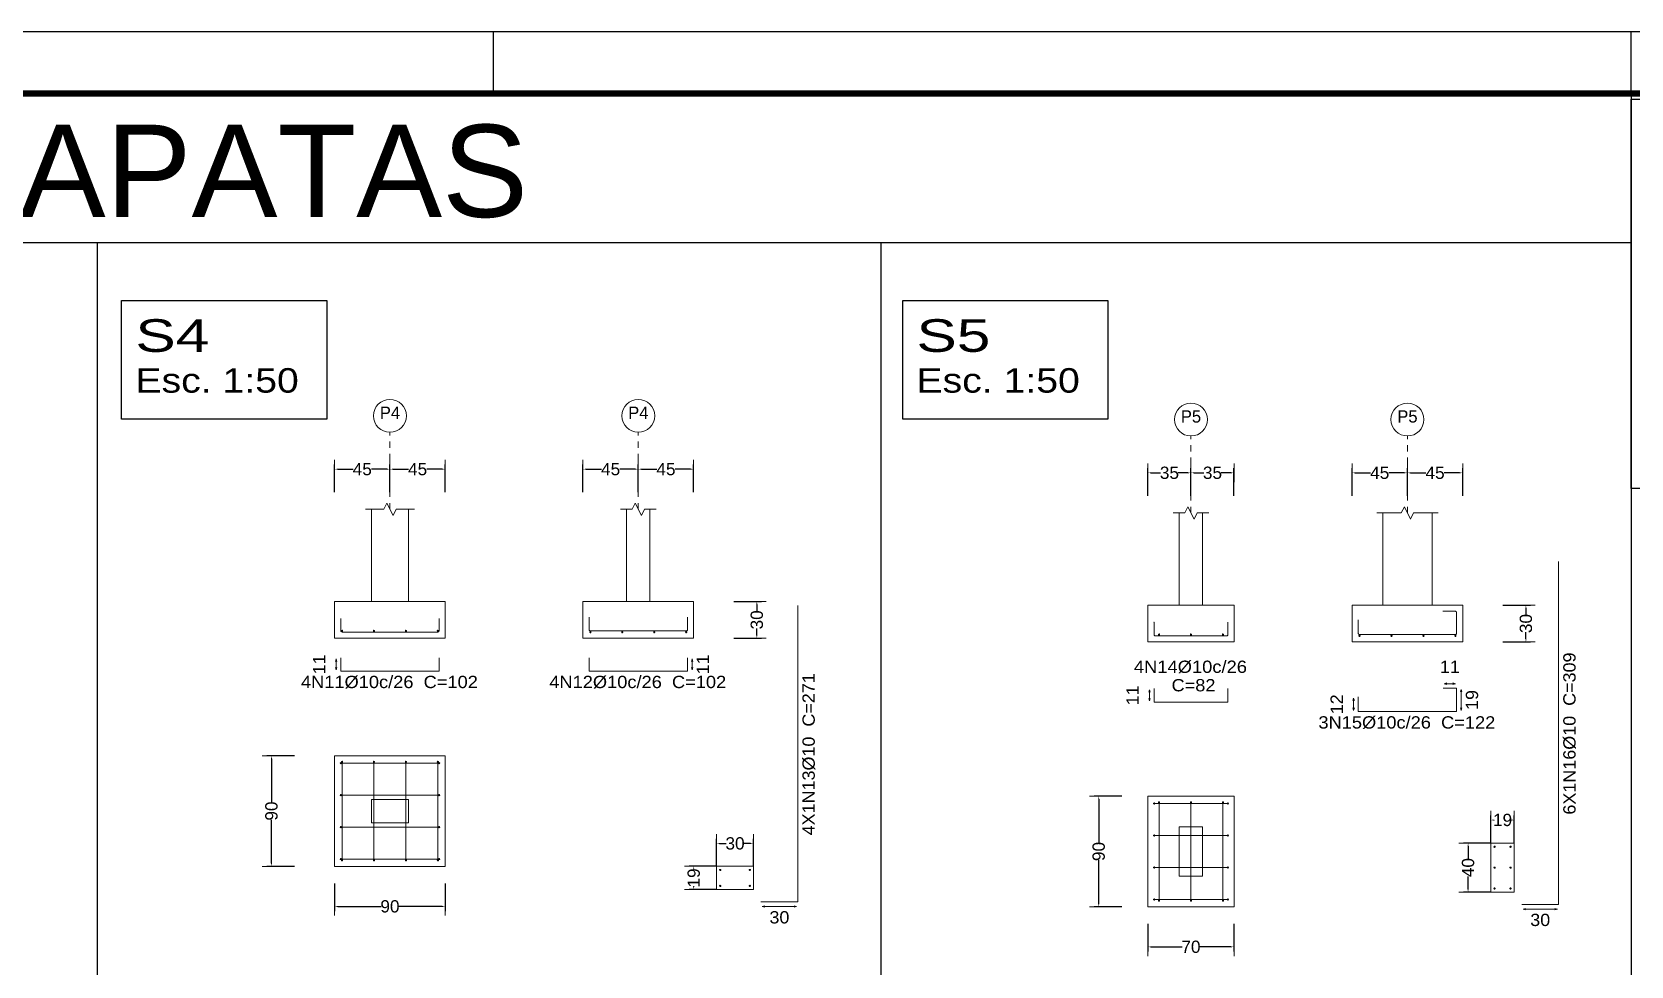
# Model space of a CAD drawing. Header units: centimetres. Extents: x 3279 to 3363.1, y -374.8 to -315.4.
# Drawn here: x 3318.59 to 3344.6, y -330.61 to -315.42 of the extents above; entities that cross this region are included whole.
import ezdxf
from ezdxf.enums import TextEntityAlignment as Align

# ---------------------------------------------------------------- set-up
doc = ezdxf.new("R2010")
doc.units = ezdxf.units.CM
doc.linetypes.add('CYPE_PUNTO', pattern=[0.075, 0, -0.075])
for name, color, linetype, lineweight in [('ARM_LONGITUDINAL_Ø10', 33, 'Continuous', 9), ('ELE_REF_REF_ESCALA', 3, 'Continuous', 9), ('FUN_COTAS', 8, 'Continuous', 0), ('FUN_GEOMETRIA', 7, 'Continuous', 0), ('FUN_TXT_ARMADURAS', 8, 'Continuous', 0)]:
    doc.layers.add(name, color=color, linetype=linetype, lineweight=lineweight)
doc.layers.add('ARQ-FOLHA', color=7, linetype='Continuous')
doc.layers.add('COTA CYPE', color=31, linetype='Continuous')
doc.styles.add('ARIAL', font='arial.ttf')
doc.styles.add('CYPETXT', font='arial.ttf', dxfattribs={"height": 0.2})
doc.styles.add('TQS_ARIAL', font='arial.ttf')
doc.dimstyles.new('cype_arrow', dxfattribs={"dimtxt": 0.2, "dimasz": 0.05, "dimexe": 0.075, "dimexo": 0.075, "dimgap": 0, "dimtad": 0, "dimdec": 4, "dimzin": 0, "dimdsep": 46, "dimtxsty": 'ARIAL', "dimcen": 0.09, "dimadec": 0, "dimazin": 0, "dimtfac": 1, "dimtdec": 4, "dimtofl": 0, "dimtmove": 2, "dimatfit": 3, "dimfxl": 1, "dimtolj": 1, "dimtzin": 0, "dimarcsym": 0})

# ---------------------------------------------------------------- blocks, each defined once
blk = doc.blocks.new('*D502')
at = {"layer": 'Defpoints', "color": 0, "transparency": 16777216}
for p in [(3324.416, -322.53), (3323.516, -322.98), (3324.416, -322.98)]:
    blk.add_point(p, dxfattribs=at)
at = {"layer": 'FUN_COTAS', "color": 0, "lineweight": -2, "transparency": 16777216}
for p, q in [((3323.516, -322.905), (3323.516, -322.455)), ((3324.416, -322.905), (3324.416, -322.455)), ((3323.566, -322.53), (3323.818, -322.53)), ((3324.366, -322.53), (3324.114, -322.53))]:
    blk.add_line(p, q, dxfattribs=at)
at = {"layer": 'FUN_COTAS', "color": 0, "transparency": 16777216}
for points in [[(3323.566, -322.522), (3323.566, -322.539), (3323.516, -322.53)], [(3324.366, -322.522), (3324.366, -322.539), (3324.416, -322.53)]]:
    blk.add_solid(points, dxfattribs=at)
at = {"layer": 'FUN_COTAS', "color": 0, "transparency": 16777216, "insert": (3323.966, -322.53), "char_height": 0.2, "attachment_point": 5, "style": 'ARIAL'}
blk.add_mtext('\\A1;45', dxfattribs=at)
blk = doc.blocks.new('*D503')
at = {"layer": 'Defpoints', "color": 0, "transparency": 16777216}
for p in [(3325.316, -322.53), (3324.416, -322.98), (3325.316, -322.98)]:
    blk.add_point(p, dxfattribs=at)
at = {"layer": 'FUN_COTAS', "color": 0, "lineweight": -2, "transparency": 16777216}
for p, q in [((3324.416, -322.905), (3324.416, -322.455)), ((3325.316, -322.905), (3325.316, -322.455)), ((3324.466, -322.53), (3324.718, -322.53)), ((3325.266, -322.53), (3325.014, -322.53))]:
    blk.add_line(p, q, dxfattribs=at)
at = {"layer": 'FUN_COTAS', "color": 0, "transparency": 16777216}
for points in [[(3324.466, -322.522), (3324.466, -322.539), (3324.416, -322.53)], [(3325.266, -322.522), (3325.266, -322.539), (3325.316, -322.53)]]:
    blk.add_solid(points, dxfattribs=at)
at = {"layer": 'FUN_COTAS', "color": 0, "transparency": 16777216, "insert": (3324.866, -322.53), "char_height": 0.2, "attachment_point": 5, "style": 'ARIAL'}
blk.add_mtext('\\A1;45', dxfattribs=at)
blk = doc.blocks.new('*D504')
at = {"layer": 'Defpoints', "color": 0, "transparency": 16777216}
for p in [(3328.455, -322.53), (3327.555, -322.98), (3328.455, -322.98)]:
    blk.add_point(p, dxfattribs=at)
at = {"layer": 'FUN_COTAS', "color": 0, "lineweight": -2, "transparency": 16777216}
for p, q in [((3327.555, -322.905), (3327.555, -322.455)), ((3328.455, -322.905), (3328.455, -322.455)), ((3327.605, -322.53), (3327.857, -322.53)), ((3328.405, -322.53), (3328.153, -322.53))]:
    blk.add_line(p, q, dxfattribs=at)
at = {"layer": 'FUN_COTAS', "color": 0, "transparency": 16777216}
for points in [[(3327.605, -322.522), (3327.605, -322.539), (3327.555, -322.53)], [(3328.405, -322.522), (3328.405, -322.539), (3328.455, -322.53)]]:
    blk.add_solid(points, dxfattribs=at)
at = {"layer": 'FUN_COTAS', "color": 0, "transparency": 16777216, "insert": (3328.005, -322.53), "char_height": 0.2, "attachment_point": 5, "style": 'ARIAL'}
blk.add_mtext('\\A1;45', dxfattribs=at)
blk = doc.blocks.new('*D505')
at = {"layer": 'Defpoints', "color": 0, "transparency": 16777216}
for p in [(3329.355, -322.53), (3328.455, -322.98), (3329.355, -322.98)]:
    blk.add_point(p, dxfattribs=at)
at = {"layer": 'FUN_COTAS', "color": 0, "lineweight": -2, "transparency": 16777216}
for p, q in [((3328.455, -322.905), (3328.455, -322.455)), ((3329.355, -322.905), (3329.355, -322.455)), ((3328.505, -322.53), (3328.757, -322.53)), ((3329.305, -322.53), (3329.053, -322.53))]:
    blk.add_line(p, q, dxfattribs=at)
at = {"layer": 'FUN_COTAS', "color": 0, "transparency": 16777216}
for points in [[(3328.505, -322.522), (3328.505, -322.539), (3328.455, -322.53)], [(3329.305, -322.522), (3329.305, -322.539), (3329.355, -322.53)]]:
    blk.add_solid(points, dxfattribs=at)
at = {"layer": 'FUN_COTAS', "color": 0, "transparency": 16777216, "insert": (3328.905, -322.53), "char_height": 0.2, "attachment_point": 5, "style": 'ARIAL'}
blk.add_mtext('\\A1;45', dxfattribs=at)
blk = doc.blocks.new('*D506')
at = {"layer": 'Defpoints', "color": 0, "transparency": 16777216}
for p in [(3329.933, -324.681), (3330.383, -324.681), (3329.933, -325.281)]:
    blk.add_point(p, dxfattribs=at)
at = {"layer": 'FUN_COTAS', "color": 0, "lineweight": -2, "transparency": 16777216}
for p, q in [((3330.008, -324.681), (3330.458, -324.681)), ((3330.383, -324.731), (3330.383, -324.838)), ((3330.008, -325.281), (3330.458, -325.281)), ((3330.383, -325.231), (3330.383, -325.124))]:
    blk.add_line(p, q, dxfattribs=at)
at = {"layer": 'FUN_COTAS', "color": 0, "transparency": 16777216}
for points in [[(3330.374, -324.731), (3330.391, -324.731), (3330.383, -324.681)], [(3330.374, -325.231), (3330.391, -325.231), (3330.383, -325.281)]]:
    blk.add_solid(points, dxfattribs=at)
at = {"layer": 'FUN_COTAS', "color": 0, "transparency": 16777216, "insert": (3330.383, -324.981), "char_height": 0.2, "attachment_point": 5, "rotation": 90, "style": 'ARIAL'}
blk.add_mtext('\\A1;30', dxfattribs=at)
blk = doc.blocks.new('*D507')
at = {"layer": 'Defpoints', "color": 0, "transparency": 16777216}
for p in [(3323.516, -329.192), (3325.316, -329.192), (3325.316, -329.642)]:
    blk.add_point(p, dxfattribs=at)
at = {"layer": 'FUN_COTAS', "color": 0, "lineweight": -2, "transparency": 16777216}
for p, q in [((3323.516, -329.267), (3323.516, -329.717)), ((3325.316, -329.267), (3325.316, -329.717)), ((3323.566, -329.642), (3324.273, -329.642)), ((3325.266, -329.642), (3324.559, -329.642))]:
    blk.add_line(p, q, dxfattribs=at)
at = {"layer": 'FUN_COTAS', "color": 0, "transparency": 16777216}
for points in [[(3323.566, -329.634), (3323.566, -329.651), (3323.516, -329.642)], [(3325.266, -329.634), (3325.266, -329.651), (3325.316, -329.642)]]:
    blk.add_solid(points, dxfattribs=at)
at = {"layer": 'FUN_COTAS', "color": 0, "transparency": 16777216, "insert": (3324.416, -329.642), "char_height": 0.2, "attachment_point": 5, "style": 'ARIAL'}
blk.add_mtext('\\A1;90', dxfattribs=at)
blk = doc.blocks.new('*D508')
at = {"layer": 'Defpoints', "color": 0, "transparency": 16777216}
for p in [(3322.489, -327.191), (3322.939, -327.191), (3322.939, -328.991)]:
    blk.add_point(p, dxfattribs=at)
at = {"layer": 'FUN_COTAS', "color": 0, "lineweight": -2, "transparency": 16777216}
for p, q in [((3322.864, -327.191), (3322.414, -327.191)), ((3322.489, -327.241), (3322.489, -327.948)), ((3322.489, -328.941), (3322.489, -328.234)), ((3322.864, -328.991), (3322.414, -328.991))]:
    blk.add_line(p, q, dxfattribs=at)
at = {"layer": 'FUN_COTAS', "color": 0, "transparency": 16777216}
for points in [[(3322.48, -327.241), (3322.497, -327.241), (3322.489, -327.191)], [(3322.48, -328.941), (3322.497, -328.941), (3322.489, -328.991)]]:
    blk.add_solid(points, dxfattribs=at)
at = {"layer": 'FUN_COTAS', "color": 0, "transparency": 16777216, "insert": (3322.489, -328.091), "char_height": 0.2, "attachment_point": 5, "rotation": 90, "style": 'ARIAL'}
blk.add_mtext('\\A1;90', dxfattribs=at)
blk = doc.blocks.new('*D536')
at = {"layer": 'Defpoints', "color": 0, "transparency": 16777216}
for p in [(3330.328, -328.618), (3329.728, -329.068), (3330.328, -329.068)]:
    blk.add_point(p, dxfattribs=at)
at = {"layer": 'FUN_COTAS', "color": 0, "lineweight": -2, "transparency": 16777216}
for p, q in [((3329.728, -328.993), (3329.728, -328.543)), ((3329.778, -328.618), (3329.885, -328.618)), ((3330.278, -328.618), (3330.171, -328.618)), ((3330.328, -328.993), (3330.328, -328.543))]:
    blk.add_line(p, q, dxfattribs=at)
at = {"layer": 'FUN_COTAS', "color": 0, "transparency": 16777216}
for points in [[(3329.778, -328.61), (3329.778, -328.626), (3329.728, -328.618)], [(3330.278, -328.61), (3330.278, -328.626), (3330.328, -328.618)]]:
    blk.add_solid(points, dxfattribs=at)
at = {"layer": 'FUN_COTAS', "color": 0, "transparency": 16777216, "insert": (3330.028, -328.618), "char_height": 0.2, "attachment_point": 5, "style": 'ARIAL'}
blk.add_mtext('\\A1;30', dxfattribs=at)
blk = doc.blocks.new('*D537')
at = {"layer": 'Defpoints', "color": 0, "transparency": 16777216}
for p in [(3329.357, -328.989), (3329.807, -328.989), (3329.807, -329.369)]:
    blk.add_point(p, dxfattribs=at)
at = {"layer": 'FUN_COTAS', "color": 0, "lineweight": -2, "transparency": 16777216}
for p, q in [((3329.732, -328.989), (3329.282, -328.989)), ((3329.357, -329.039), (3329.357, -329.045)), ((3329.732, -329.369), (3329.282, -329.369)), ((3329.357, -329.319), (3329.357, -329.313))]:
    blk.add_line(p, q, dxfattribs=at)
at = {"layer": 'FUN_COTAS', "color": 0, "transparency": 16777216}
for points in [[(3329.348, -329.039), (3329.365, -329.039), (3329.357, -328.989)], [(3329.348, -329.319), (3329.365, -329.319), (3329.357, -329.369)]]:
    blk.add_solid(points, dxfattribs=at)
at = {"layer": 'FUN_COTAS', "color": 0, "transparency": 16777216, "insert": (3329.357, -329.179), "char_height": 0.2, "attachment_point": 5, "rotation": 90, "style": 'ARIAL'}
blk.add_mtext('\\A1;19', dxfattribs=at)
blk = doc.blocks.new('*D538')
at = {"layer": 'Defpoints', "color": 0, "transparency": 16777216}
for p in [(3337.443, -322.59), (3336.743, -323.04), (3337.443, -323.04)]:
    blk.add_point(p, dxfattribs=at)
at = {"layer": 'FUN_COTAS', "color": 0, "lineweight": -2, "transparency": 16777216}
for p, q in [((3336.743, -322.965), (3336.743, -322.515)), ((3336.793, -322.59), (3336.95, -322.59)), ((3337.393, -322.59), (3337.237, -322.59)), ((3337.443, -322.965), (3337.443, -322.515))]:
    blk.add_line(p, q, dxfattribs=at)
at = {"layer": 'FUN_COTAS', "color": 0, "transparency": 16777216}
for points in [[(3336.793, -322.582), (3336.793, -322.598), (3336.743, -322.59)], [(3337.393, -322.582), (3337.393, -322.598), (3337.443, -322.59)]]:
    blk.add_solid(points, dxfattribs=at)
at = {"layer": 'FUN_COTAS', "color": 0, "transparency": 16777216, "insert": (3337.093, -322.59), "char_height": 0.2, "attachment_point": 5, "style": 'ARIAL'}
blk.add_mtext('\\A1;35', dxfattribs=at)
blk = doc.blocks.new('*D539')
at = {"layer": 'Defpoints', "color": 0, "transparency": 16777216}
for p in [(3338.143, -322.59), (3337.443, -323.04), (3338.143, -323.04)]:
    blk.add_point(p, dxfattribs=at)
at = {"layer": 'FUN_COTAS', "color": 0, "lineweight": -2, "transparency": 16777216}
for p, q in [((3337.443, -322.965), (3337.443, -322.515)), ((3337.493, -322.59), (3337.65, -322.59)), ((3338.093, -322.59), (3337.937, -322.59)), ((3338.143, -322.965), (3338.143, -322.515))]:
    blk.add_line(p, q, dxfattribs=at)
at = {"layer": 'FUN_COTAS', "color": 0, "transparency": 16777216}
for points in [[(3337.493, -322.582), (3337.493, -322.598), (3337.443, -322.59)], [(3338.093, -322.582), (3338.093, -322.598), (3338.143, -322.59)]]:
    blk.add_solid(points, dxfattribs=at)
at = {"layer": 'FUN_COTAS', "color": 0, "transparency": 16777216, "insert": (3337.793, -322.59), "char_height": 0.2, "attachment_point": 5, "style": 'ARIAL'}
blk.add_mtext('\\A1;35', dxfattribs=at)
blk = doc.blocks.new('*D540')
at = {"layer": 'Defpoints', "color": 0, "transparency": 16777216}
for p in [(3340.963, -322.59), (3340.063, -323.04), (3340.963, -323.04)]:
    blk.add_point(p, dxfattribs=at)
at = {"layer": 'FUN_COTAS', "color": 0, "lineweight": -2, "transparency": 16777216}
for p, q in [((3340.063, -322.965), (3340.063, -322.515)), ((3340.113, -322.59), (3340.365, -322.59)), ((3340.913, -322.59), (3340.662, -322.59)), ((3340.963, -322.965), (3340.963, -322.515))]:
    blk.add_line(p, q, dxfattribs=at)
at = {"layer": 'FUN_COTAS', "color": 0, "transparency": 16777216}
for points in [[(3340.113, -322.582), (3340.113, -322.598), (3340.063, -322.59)], [(3340.913, -322.582), (3340.913, -322.598), (3340.963, -322.59)]]:
    blk.add_solid(points, dxfattribs=at)
at = {"layer": 'FUN_COTAS', "color": 0, "transparency": 16777216, "insert": (3340.513, -322.59), "char_height": 0.2, "attachment_point": 5, "style": 'ARIAL'}
blk.add_mtext('\\A1;45', dxfattribs=at)
blk = doc.blocks.new('*D541')
at = {"layer": 'Defpoints', "color": 0, "transparency": 16777216}
for p in [(3341.863, -322.59), (3340.963, -323.04), (3341.863, -323.04)]:
    blk.add_point(p, dxfattribs=at)
at = {"layer": 'FUN_COTAS', "color": 0, "lineweight": -2, "transparency": 16777216}
for p, q in [((3340.963, -322.965), (3340.963, -322.515)), ((3341.013, -322.59), (3341.265, -322.59)), ((3341.813, -322.59), (3341.562, -322.59)), ((3341.863, -322.965), (3341.863, -322.515))]:
    blk.add_line(p, q, dxfattribs=at)
at = {"layer": 'FUN_COTAS', "color": 0, "transparency": 16777216}
for points in [[(3341.013, -322.582), (3341.013, -322.598), (3340.963, -322.59)], [(3341.813, -322.582), (3341.813, -322.598), (3341.863, -322.59)]]:
    blk.add_solid(points, dxfattribs=at)
at = {"layer": 'FUN_COTAS', "color": 0, "transparency": 16777216, "insert": (3341.413, -322.59), "char_height": 0.2, "attachment_point": 5, "style": 'ARIAL'}
blk.add_mtext('\\A1;45', dxfattribs=at)
blk = doc.blocks.new('*D542')
at = {"layer": 'Defpoints', "color": 0, "transparency": 16777216}
for p in [(3342.441, -324.741), (3342.891, -324.741), (3342.441, -325.341)]:
    blk.add_point(p, dxfattribs=at)
at = {"layer": 'FUN_COTAS', "color": 0, "lineweight": -2, "transparency": 16777216}
for p, q in [((3342.516, -324.741), (3342.966, -324.741)), ((3342.891, -324.791), (3342.891, -324.898)), ((3342.891, -325.291), (3342.891, -325.184)), ((3342.516, -325.341), (3342.966, -325.341))]:
    blk.add_line(p, q, dxfattribs=at)
at = {"layer": 'FUN_COTAS', "color": 0, "transparency": 16777216}
for points in [[(3342.883, -324.791), (3342.899, -324.791), (3342.891, -324.741)], [(3342.883, -325.291), (3342.899, -325.291), (3342.891, -325.341)]]:
    blk.add_solid(points, dxfattribs=at)
at = {"layer": 'FUN_COTAS', "color": 0, "transparency": 16777216, "insert": (3342.891, -325.041), "char_height": 0.2, "attachment_point": 5, "rotation": 90, "style": 'ARIAL'}
blk.add_mtext('\\A1;30', dxfattribs=at)
blk = doc.blocks.new('*D399')
at = {"layer": 'Defpoints', "color": 0, "transparency": 16777216}
for p in [(3336.743, -329.85), (3338.143, -329.85), (3338.143, -330.3)]:
    blk.add_point(p, dxfattribs=at)
at = {"layer": 'FUN_COTAS', "color": 0, "lineweight": -2, "transparency": 16777216}
for p, q in [((3336.743, -329.925), (3336.743, -330.375)), ((3338.143, -329.925), (3338.143, -330.375)), ((3336.793, -330.3), (3337.301, -330.3)), ((3338.093, -330.3), (3337.586, -330.3))]:
    blk.add_line(p, q, dxfattribs=at)
at = {"layer": 'FUN_COTAS', "color": 0, "transparency": 16777216}
for points in [[(3336.793, -330.292), (3336.793, -330.308), (3336.743, -330.3)], [(3338.093, -330.292), (3338.093, -330.308), (3338.143, -330.3)]]:
    blk.add_solid(points, dxfattribs=at)
at = {"layer": 'FUN_COTAS', "color": 0, "transparency": 16777216, "insert": (3337.443, -330.3), "char_height": 0.2, "attachment_point": 5, "style": 'ARIAL'}
blk.add_mtext('\\A1;70', dxfattribs=at)
blk = doc.blocks.new('*D400')
at = {"layer": 'Defpoints', "color": 0, "transparency": 16777216}
for p in [(3335.943, -327.849), (3336.393, -327.849), (3336.393, -329.649)]:
    blk.add_point(p, dxfattribs=at)
at = {"layer": 'FUN_COTAS', "color": 0, "lineweight": -2, "transparency": 16777216}
for p, q in [((3336.318, -327.849), (3335.868, -327.849)), ((3335.943, -327.899), (3335.943, -328.606)), ((3335.943, -329.599), (3335.943, -328.892)), ((3336.318, -329.649), (3335.868, -329.649))]:
    blk.add_line(p, q, dxfattribs=at)
at = {"layer": 'FUN_COTAS', "color": 0, "transparency": 16777216}
for points in [[(3335.935, -327.899), (3335.952, -327.899), (3335.943, -327.849)], [(3335.935, -329.599), (3335.952, -329.599), (3335.943, -329.649)]]:
    blk.add_solid(points, dxfattribs=at)
at = {"layer": 'FUN_COTAS', "color": 0, "transparency": 16777216, "insert": (3335.943, -328.749), "char_height": 0.2, "attachment_point": 5, "rotation": 90, "style": 'ARIAL'}
blk.add_mtext('\\A1;90', dxfattribs=at)
blk = doc.blocks.new('*D401')
at = {"layer": 'Defpoints', "color": 0, "transparency": 16777216}
for p in [(3342.701, -328.237), (3342.321, -328.687), (3342.701, -328.687)]:
    blk.add_point(p, dxfattribs=at)
at = {"layer": 'FUN_COTAS', "color": 0, "lineweight": -2, "transparency": 16777216}
for p, q in [((3342.321, -328.612), (3342.321, -328.162)), ((3342.701, -328.612), (3342.701, -328.162)), ((3342.371, -328.237), (3342.377, -328.237)), ((3342.651, -328.237), (3342.645, -328.237))]:
    blk.add_line(p, q, dxfattribs=at)
at = {"layer": 'FUN_COTAS', "color": 0, "transparency": 16777216}
for points in [[(3342.371, -328.229), (3342.371, -328.246), (3342.321, -328.237)], [(3342.651, -328.229), (3342.651, -328.246), (3342.701, -328.237)]]:
    blk.add_solid(points, dxfattribs=at)
at = {"layer": 'FUN_COTAS', "color": 0, "transparency": 16777216, "insert": (3342.511, -328.237), "char_height": 0.2, "attachment_point": 5, "style": 'ARIAL'}
blk.add_mtext('\\A1;19', dxfattribs=at)
blk = doc.blocks.new('*D402')
at = {"layer": 'Defpoints', "color": 0, "transparency": 16777216}
for p in [(3341.95, -328.611), (3342.4, -328.611), (3342.4, -329.411)]:
    blk.add_point(p, dxfattribs=at)
at = {"layer": 'FUN_COTAS', "color": 0, "lineweight": -2, "transparency": 16777216}
for p, q in [((3342.325, -328.611), (3341.875, -328.611)), ((3341.95, -328.661), (3341.95, -328.864)), ((3341.95, -329.361), (3341.95, -329.158)), ((3342.325, -329.411), (3341.875, -329.411))]:
    blk.add_line(p, q, dxfattribs=at)
at = {"layer": 'FUN_COTAS', "color": 0, "transparency": 16777216}
for points in [[(3341.942, -328.661), (3341.958, -328.661), (3341.95, -328.611)], [(3341.942, -329.361), (3341.958, -329.361), (3341.95, -329.411)]]:
    blk.add_solid(points, dxfattribs=at)
at = {"layer": 'FUN_COTAS', "color": 0, "transparency": 16777216, "insert": (3341.95, -329.011), "char_height": 0.2, "attachment_point": 5, "rotation": 90, "style": 'ARIAL'}
blk.add_mtext('\\A1;40', dxfattribs=at)
blk = doc.blocks.new('FOLHA A1')
at = {"layer": 'ARQ-FOLHA'}
for p, q in [((841, 0), (0, 0)), ((471, -10), (471, 0)), ((656, -10), (656, 0))]:
    blk.add_line(p, q, dxfattribs=at)
at = {"layer": 'ARQ-FOLHA', "const_width": 1}
blk.add_lwpolyline([(25, -10), (25, -584), (831, -584), (831, -10), (25, -10)], dxfattribs=at)

msp = doc.modelspace()

# ---------------------------------------------------------------- hatches: boundary and pattern name
at = {"layer": 'ARM_LONGITUDINAL_Ø10'}
h = msp.add_hatch(color=256, dxfattribs=at)
edge = h.paths.add_edge_path()
edge.add_arc((3323.61607, -324.96132), 0.0016, 0, 360)
h = msp.add_hatch(color=256, dxfattribs=at)
edge = h.paths.add_edge_path()
edge.add_arc((3325.21607, -324.96132), 0.0016, 0, 360)
h = msp.add_hatch(color=256, dxfattribs=at)
edge = h.paths.add_edge_path()
edge.add_arc((3327.65507, -324.94132), 0.0016, 0, 360)
h = msp.add_hatch(color=256, dxfattribs=at)
edge = h.paths.add_edge_path()
edge.add_arc((3329.25507, -324.94132), 0.0016, 0, 360)
h = msp.add_hatch(color=256, dxfattribs=at)
edge = h.paths.add_edge_path()
edge.add_arc((3336.8435, -325.02115), 0.0016, 0, 360)
h = msp.add_hatch(color=256, dxfattribs=at)
edge = h.paths.add_edge_path()
edge.add_arc((3338.0435, -325.02115), 0.0016, 0, 360)
h = msp.add_hatch(color=256, dxfattribs=at)
edge = h.paths.add_edge_path()
edge.add_arc((3340.1635, -324.98167), 0.0016, 0, 360)
h = msp.add_hatch(color=256, dxfattribs=at)
edge = h.paths.add_edge_path()
edge.add_arc((3341.5435, -324.84115), 0.0016, 0, 360)
h = msp.add_hatch(color=256, dxfattribs=at)
edge = h.paths.add_edge_path()
edge.add_arc((3323.61607, -327.31132), 0.0016, 0, 360)
h = msp.add_hatch(color=256, dxfattribs=at)
edge = h.paths.add_edge_path()
edge.add_arc((3323.63607, -327.29132), 0.0016, 0, 360)
h = msp.add_hatch(color=256, dxfattribs=at)
edge = h.paths.add_edge_path()
edge.add_arc((3324.15607, -327.29132), 0.0016, 0, 360)
h = msp.add_hatch(color=256, dxfattribs=at)
edge = h.paths.add_edge_path()
edge.add_arc((3324.67607, -327.29132), 0.0016, 0, 360)
h = msp.add_hatch(color=256, dxfattribs=at)
edge = h.paths.add_edge_path()
edge.add_arc((3325.19607, -327.29132), 0.0016, 0, 360)
h = msp.add_hatch(color=256, dxfattribs=at)
edge = h.paths.add_edge_path()
edge.add_arc((3325.21607, -327.31132), 0.0016, 0, 360)
h = msp.add_hatch(color=256, dxfattribs=at)
edge = h.paths.add_edge_path()
edge.add_arc((3323.61607, -327.83132), 0.0016, 0, 360)
h = msp.add_hatch(color=256, dxfattribs=at)
edge = h.paths.add_edge_path()
edge.add_arc((3325.21607, -327.83132), 0.0016, 0, 360)
h = msp.add_hatch(color=256, dxfattribs=at)
edge = h.paths.add_edge_path()
edge.add_arc((3336.8435, -327.96915), 0.0016, 0, 360)
h = msp.add_hatch(color=256, dxfattribs=at)
edge = h.paths.add_edge_path()
edge.add_arc((3336.9235, -327.94915), 0.0016, 0, 360)
h = msp.add_hatch(color=256, dxfattribs=at)
edge = h.paths.add_edge_path()
edge.add_arc((3337.4435, -327.94915), 0.0016, 0, 360)
h = msp.add_hatch(color=256, dxfattribs=at)
edge = h.paths.add_edge_path()
edge.add_arc((3337.9635, -327.94915), 0.0016, 0, 360)
h = msp.add_hatch(color=256, dxfattribs=at)
edge = h.paths.add_edge_path()
edge.add_arc((3338.0435, -327.96915), 0.0016, 0, 360)
h = msp.add_hatch(color=256, dxfattribs=at)
edge = h.paths.add_edge_path()
edge.add_arc((3323.61607, -328.35132), 0.0016, 0, 360)
h = msp.add_hatch(color=256, dxfattribs=at)
edge = h.paths.add_edge_path()
edge.add_arc((3325.21607, -328.35132), 0.0016, 0, 360)
h = msp.add_hatch(color=256, dxfattribs=at)
edge = h.paths.add_edge_path()
edge.add_arc((3336.8435, -328.48915), 0.0016, 0, 360)
h = msp.add_hatch(color=256, dxfattribs=at)
edge = h.paths.add_edge_path()
edge.add_arc((3338.0435, -328.48915), 0.0016, 0, 360)
h = msp.add_hatch(color=256, dxfattribs=at)
edge = h.paths.add_edge_path()
edge.add_arc((3323.61607, -328.87132), 0.0016, 0, 360)
h = msp.add_hatch(color=256, dxfattribs=at)
edge = h.paths.add_edge_path()
edge.add_arc((3323.63607, -328.89132), 0.0016, 0, 360)
h = msp.add_hatch(color=256, dxfattribs=at)
edge = h.paths.add_edge_path()
edge.add_arc((3324.15607, -328.89132), 0.0016, 0, 360)
h = msp.add_hatch(color=256, dxfattribs=at)
edge = h.paths.add_edge_path()
edge.add_arc((3324.67607, -328.89132), 0.0016, 0, 360)
h = msp.add_hatch(color=256, dxfattribs=at)
edge = h.paths.add_edge_path()
edge.add_arc((3325.19607, -328.89132), 0.0016, 0, 360)
h = msp.add_hatch(color=256, dxfattribs=at)
edge = h.paths.add_edge_path()
edge.add_arc((3325.21607, -328.87132), 0.0016, 0, 360)
h = msp.add_hatch(color=256, dxfattribs=at)
edge = h.paths.add_edge_path()
edge.add_arc((3336.8435, -329.00915), 0.0016, 0, 360)
h = msp.add_hatch(color=256, dxfattribs=at)
edge = h.paths.add_edge_path()
edge.add_arc((3338.0435, -329.00915), 0.0016, 0, 360)
h = msp.add_hatch(color=256, dxfattribs=at)
edge = h.paths.add_edge_path()
edge.add_arc((3336.9235, -329.32915), 0.0016, 0, 360)
h = msp.add_hatch(color=256, dxfattribs=at)
edge = h.paths.add_edge_path()
edge.add_arc((3337.4435, -329.32915), 0.0016, 0, 360)
h = msp.add_hatch(color=256, dxfattribs=at)
edge = h.paths.add_edge_path()
edge.add_arc((3337.9635, -329.32915), 0.0016, 0, 360)
h = msp.add_hatch(color=256, dxfattribs=at)
edge = h.paths.add_edge_path()
edge.add_arc((3336.8435, -329.52915), 0.0016, 0, 360)
h = msp.add_hatch(color=256, dxfattribs=at)
edge = h.paths.add_edge_path()
edge.add_arc((3338.0435, -329.52915), 0.0016, 0, 360)

# ---------------------------------------------------------------- linework, layer by layer
for p, q in [((3344.60009, -316.41919), (3344.60009, -373.81919)), ((3281.50009, -318.84313), (3344.60009, -318.84313)), ((3319.65569, -318.84313), (3319.65569, -345.11919)), ((3332.39937, -318.84313), (3332.39937, -345.11919))]:
    msp.add_line(p, q)
msp.add_lwpolyline([(3344.60009, -316.51408), (3349.1084, -316.51408), (3349.1084, -322.8439), (3344.60009, -322.8439)], close=True)
for p, q in [((3323.62107, -325.16132), (3323.65107, -325.16132)), ((3323.63607, -325.17632), (3323.63607, -325.14632)), ((3324.14107, -325.16132), (3324.17107, -325.16132)), ((3324.15607, -325.17632), (3324.15607, -325.14632)), ((3324.66107, -325.16132), (3324.69107, -325.16132)), ((3324.67607, -325.17632), (3324.67607, -325.14632)), ((3325.18107, -325.16132), (3325.21107, -325.16132)), ((3325.19607, -325.17632), (3325.19607, -325.14632)), ((3327.66007, -325.18132), (3327.69007, -325.18132)), ((3327.67507, -325.19632), (3327.67507, -325.16632)), ((3328.18007, -325.18132), (3328.21007, -325.18132)), ((3328.19507, -325.19632), (3328.19507, -325.16632)), ((3328.70007, -325.18132), (3328.73007, -325.18132)), ((3328.71507, -325.19632), (3328.71507, -325.16632)), ((3329.22007, -325.18132), (3329.25007, -325.18132)), ((3329.23507, -325.19632), (3329.23507, -325.16632)), ((3336.9085, -325.22115), (3336.9385, -325.22115)), ((3336.9235, -325.23615), (3336.9235, -325.20615)), ((3337.4285, -325.22115), (3337.4585, -325.22115)), ((3337.4435, -325.23615), (3337.4435, -325.20615)), ((3337.9485, -325.22115), (3337.9785, -325.22115)), ((3337.9635, -325.23615), (3337.9635, -325.20615)), ((3340.1685, -325.24115), (3340.1985, -325.24115)), ((3340.1835, -325.25615), (3340.1835, -325.22615)), ((3340.6885, -325.24115), (3340.7185, -325.24115)), ((3340.7035, -325.25615), (3340.7035, -325.22615)), ((3341.2085, -325.24115), (3341.2385, -325.24115)), ((3341.2235, -325.25615), (3341.2235, -325.22615)), ((3341.7285, -325.24115), (3341.7585, -325.24115)), ((3341.7435, -325.25615), (3341.7435, -325.22615)), ((3342.36633, -328.67122), (3342.39633, -328.67122)), ((3342.36633, -328.67122), (3342.39633, -328.67122)), ((3342.38133, -328.68622), (3342.38133, -328.65622)), ((3342.38133, -328.68622), (3342.38133, -328.65622)), ((3342.62633, -328.67122), (3342.65633, -328.67122)), ((3342.62633, -328.67122), (3342.65633, -328.67122)), ((3342.64133, -328.68622), (3342.64133, -328.65622)), ((3342.64133, -328.68622), (3342.64133, -328.65622)), ((3329.77291, -329.04912), (3329.80291, -329.04912)), ((3329.77291, -329.04912), (3329.80291, -329.04912)), ((3329.78791, -329.06412), (3329.78791, -329.03412)), ((3329.78791, -329.06412), (3329.78791, -329.03412)), ((3330.25291, -329.04912), (3330.28291, -329.04912)), ((3330.25291, -329.04912), (3330.28291, -329.04912)), ((3330.26791, -329.06412), (3330.26791, -329.03412)), ((3330.26791, -329.06412), (3330.26791, -329.03412)), ((3342.36633, -329.01122), (3342.39633, -329.01122)), ((3342.36633, -329.01122), (3342.39633, -329.01122)), ((3342.38133, -329.02622), (3342.38133, -328.99622)), ((3342.38133, -329.02622), (3342.38133, -328.99622)), ((3342.62633, -329.01122), (3342.65633, -329.01122)), ((3342.62633, -329.01122), (3342.65633, -329.01122)), ((3342.64133, -329.02622), (3342.64133, -328.99622)), ((3342.64133, -329.02622), (3342.64133, -328.99622)), ((3329.77291, -329.30912), (3329.80291, -329.30912)), ((3329.77291, -329.30912), (3329.80291, -329.30912)), ((3329.78791, -329.32412), (3329.78791, -329.29412)), ((3329.78791, -329.32412), (3329.78791, -329.29412)), ((3330.25291, -329.30912), (3330.28291, -329.30912)), ((3330.25291, -329.30912), (3330.28291, -329.30912)), ((3330.26791, -329.32412), (3330.26791, -329.29412)), ((3330.26791, -329.32412), (3330.26791, -329.29412)), ((3342.36633, -329.35122), (3342.39633, -329.35122)), ((3342.36633, -329.35122), (3342.39633, -329.35122)), ((3342.38133, -329.36622), (3342.38133, -329.33622)), ((3342.38133, -329.36622), (3342.38133, -329.33622)), ((3342.62633, -329.35122), (3342.65633, -329.35122)), ((3342.62633, -329.35122), (3342.65633, -329.35122)), ((3342.64133, -329.36622), (3342.64133, -329.33622)), ((3342.64133, -329.36622), (3342.64133, -329.33622))]:
    msp.add_line(p, q, dxfattribs=at)
for points in [[(3342.82333, -329.61122), (3343.42333, -329.61122), (3343.42333, -324.03122)], [(3330.44991, -329.56912), (3331.04991, -329.56912), (3331.04991, -324.74912)], [(3323.61607, -324.96132), (3323.61607, -325.16132), (3323.61875, -325.17132), (3323.62607, -325.17864), (3323.63607, -325.18132), (3325.19607, -325.18132), (3325.20607, -325.17864), (3325.21339, -325.17132), (3325.21607, -325.16132), (3325.21607, -324.96132)], [(3329.25507, -324.94132), (3329.25507, -325.14132), (3329.25239, -325.15132), (3329.24507, -325.15864), (3329.23507, -325.16132), (3327.67507, -325.16132), (3327.66507, -325.15864), (3327.65775, -325.15132), (3327.65507, -325.14132), (3327.65507, -324.94132)], [(3336.8435, -325.02115), (3336.8435, -325.22115), (3336.84618, -325.23115), (3336.8535, -325.23847), (3336.8635, -325.24115), (3338.0235, -325.24115), (3338.0335, -325.23847), (3338.04082, -325.23115), (3338.0435, -325.22115), (3338.0435, -325.02115)], [(3341.5435, -324.84115), (3341.7435, -324.84115), (3341.7535, -324.84382), (3341.76082, -324.85115), (3341.7635, -324.86115), (3341.7635, -325.20115), (3341.76082, -325.21115), (3341.7535, -325.21847), (3341.7435, -325.22115), (3340.1835, -325.22115), (3340.1735, -325.21847), (3340.16618, -325.21115), (3340.1635, -325.20115), (3340.1635, -324.98167)], [(3323.61607, -325.59632), (3323.61607, -325.81632), (3325.21607, -325.81632), (3325.21607, -325.59632)], [(3329.25507, -325.59632), (3329.25507, -325.81632), (3327.65507, -325.81632), (3327.65507, -325.59632)], [(3336.8435, -326.09915), (3336.8435, -326.31915), (3338.0435, -326.31915), (3338.0435, -326.09915)], [(3341.5435, -326.09415), (3341.7635, -326.09415), (3341.7635, -326.47415), (3340.1635, -326.47415), (3340.1635, -326.23467)], [(3323.61607, -327.31132), (3323.61875, -327.31132), (3323.62607, -327.31132), (3323.63607, -327.31132), (3325.19607, -327.31132), (3325.20607, -327.31132), (3325.21339, -327.31132), (3325.21607, -327.31132)], [(3323.63607, -328.89132), (3323.63607, -328.88864), (3323.63607, -328.88132), (3323.63607, -328.87132), (3323.63607, -327.31132), (3323.63607, -327.30132), (3323.63607, -327.294), (3323.63607, -327.29132)], [(3324.15607, -328.89132), (3324.15607, -328.88864), (3324.15607, -328.88132), (3324.15607, -328.87132), (3324.15607, -327.31132), (3324.15607, -327.30132), (3324.15607, -327.294), (3324.15607, -327.29132)], [(3324.67607, -328.89132), (3324.67607, -328.88864), (3324.67607, -328.88132), (3324.67607, -328.87132), (3324.67607, -327.31132), (3324.67607, -327.30132), (3324.67607, -327.294), (3324.67607, -327.29132)], [(3325.19607, -328.89132), (3325.19607, -328.88864), (3325.19607, -328.88132), (3325.19607, -328.87132), (3325.19607, -327.31132), (3325.19607, -327.30132), (3325.19607, -327.294), (3325.19607, -327.29132)], [(3323.61607, -327.83132), (3323.61875, -327.83132), (3323.62607, -327.83132), (3323.63607, -327.83132), (3325.19607, -327.83132), (3325.20607, -327.83132), (3325.21339, -327.83132), (3325.21607, -327.83132)], [(3336.8435, -327.96915), (3336.84618, -327.96915), (3336.8535, -327.96915), (3336.8635, -327.96915), (3338.0235, -327.96915), (3338.0335, -327.96915), (3338.04082, -327.96915), (3338.0435, -327.96915)], [(3336.9235, -329.32915), (3336.9235, -329.52915), (3336.9235, -329.53915), (3336.9235, -329.54647), (3336.9235, -329.54915), (3336.9235, -329.54647), (3336.9235, -329.53915), (3336.9235, -329.52915), (3336.9235, -327.96915), (3336.9235, -327.95915), (3336.9235, -327.95182), (3336.9235, -327.94915)], [(3337.4435, -329.32915), (3337.4435, -329.52915), (3337.4435, -329.53915), (3337.4435, -329.54647), (3337.4435, -329.54915), (3337.4435, -329.54647), (3337.4435, -329.53915), (3337.4435, -329.52915), (3337.4435, -327.96915), (3337.4435, -327.95915), (3337.4435, -327.95182), (3337.4435, -327.94915)], [(3337.9635, -329.32915), (3337.9635, -329.52915), (3337.9635, -329.53915), (3337.9635, -329.54647), (3337.9635, -329.54915), (3337.9635, -329.54647), (3337.9635, -329.53915), (3337.9635, -329.52915), (3337.9635, -327.96915), (3337.9635, -327.95915), (3337.9635, -327.95182), (3337.9635, -327.94915)], [(3323.61607, -328.35132), (3323.61875, -328.35132), (3323.62607, -328.35132), (3323.63607, -328.35132), (3325.19607, -328.35132), (3325.20607, -328.35132), (3325.21339, -328.35132), (3325.21607, -328.35132)], [(3336.8435, -328.48915), (3336.84618, -328.48915), (3336.8535, -328.48915), (3336.8635, -328.48915), (3338.0235, -328.48915), (3338.0335, -328.48915), (3338.04082, -328.48915), (3338.0435, -328.48915)], [(3323.61607, -328.87132), (3323.61875, -328.87132), (3323.62607, -328.87132), (3323.63607, -328.87132), (3325.19607, -328.87132), (3325.20607, -328.87132), (3325.21339, -328.87132), (3325.21607, -328.87132)], [(3336.8435, -329.00915), (3336.84618, -329.00915), (3336.8535, -329.00915), (3336.8635, -329.00915), (3338.0235, -329.00915), (3338.0335, -329.00915), (3338.04082, -329.00915), (3338.0435, -329.00915)], [(3336.8435, -329.52915), (3336.84618, -329.52915), (3336.8535, -329.52915), (3336.8635, -329.52915), (3338.0235, -329.52915), (3338.0335, -329.52915), (3338.04082, -329.52915), (3338.0435, -329.52915)]]:
    msp.add_lwpolyline(points, dxfattribs=at)
for centre, radius in [((3323.61607, -324.96132), 0.0016), ((3325.21607, -324.96132), 0.0016), ((3327.65507, -324.94132), 0.0016), ((3329.25507, -324.94132), 0.0016), ((3336.8435, -325.02115), 0.0016), ((3338.0435, -325.02115), 0.0016), ((3340.1635, -324.98167), 0.0016), ((3341.5435, -324.84115), 0.0016), ((3323.63607, -325.16132), 0.01), ((3324.15607, -325.16132), 0.01), ((3324.67607, -325.16132), 0.01), ((3325.19607, -325.16132), 0.01), ((3327.67507, -325.18132), 0.01), ((3328.19507, -325.18132), 0.01), ((3328.71507, -325.18132), 0.01), ((3329.23507, -325.18132), 0.01), ((3336.9235, -325.22115), 0.01), ((3337.4435, -325.22115), 0.01), ((3337.9635, -325.22115), 0.01), ((3340.1835, -325.24115), 0.01), ((3340.7035, -325.24115), 0.01), ((3341.2235, -325.24115), 0.01), ((3341.7435, -325.24115), 0.01), ((3323.61607, -327.31132), 0.01), ((3323.61607, -327.31132), 0.0016), ((3323.63607, -327.29132), 0.01), ((3323.63607, -327.29132), 0.0016), ((3324.15607, -327.29132), 0.01), ((3324.15607, -327.29132), 0.0016), ((3324.67607, -327.29132), 0.01), ((3324.67607, -327.29132), 0.0016), ((3325.19607, -327.29132), 0.01), ((3325.19607, -327.29132), 0.0016), ((3325.21607, -327.31132), 0.01), ((3325.21607, -327.31132), 0.0016), ((3323.61607, -327.83132), 0.01), ((3323.61607, -327.83132), 0.0016), ((3325.21607, -327.83132), 0.01), ((3325.21607, -327.83132), 0.0016), ((3336.8435, -327.96915), 0.01), ((3336.8435, -327.96915), 0.0016), ((3336.9235, -327.94915), 0.01), ((3336.9235, -327.94915), 0.0016), ((3337.4435, -327.94915), 0.01), ((3337.4435, -327.94915), 0.0016), ((3337.9635, -327.94915), 0.01), ((3337.9635, -327.94915), 0.0016), ((3338.0435, -327.96915), 0.01), ((3338.0435, -327.96915), 0.0016), ((3323.61607, -328.35132), 0.01), ((3323.61607, -328.35132), 0.0016), ((3325.21607, -328.35132), 0.01), ((3325.21607, -328.35132), 0.0016), ((3336.8435, -328.48915), 0.01), ((3336.8435, -328.48915), 0.0016), ((3338.0435, -328.48915), 0.01), ((3338.0435, -328.48915), 0.0016), ((3342.38133, -328.67122), 0.01), ((3342.38133, -328.67122), 0.01), ((3342.64133, -328.67122), 0.01), ((3342.64133, -328.67122), 0.01), ((3323.61607, -328.87132), 0.01), ((3323.61607, -328.87132), 0.0016), ((3323.63607, -328.89132), 0.01), ((3323.63607, -328.89132), 0.0016), ((3324.15607, -328.89132), 0.01), ((3324.15607, -328.89132), 0.0016), ((3324.67607, -328.89132), 0.01), ((3324.67607, -328.89132), 0.0016), ((3325.19607, -328.89132), 0.01), ((3325.19607, -328.89132), 0.0016), ((3325.21607, -328.87132), 0.01), ((3325.21607, -328.87132), 0.0016), ((3329.78791, -329.04912), 0.01), ((3329.78791, -329.04912), 0.01), ((3330.26791, -329.04912), 0.01), ((3330.26791, -329.04912), 0.01), ((3336.8435, -329.00915), 0.01), ((3336.8435, -329.00915), 0.0016), ((3338.0435, -329.00915), 0.01), ((3338.0435, -329.00915), 0.0016), ((3342.38133, -329.01122), 0.01), ((3342.38133, -329.01122), 0.01), ((3342.64133, -329.01122), 0.01), ((3342.64133, -329.01122), 0.01), ((3329.78791, -329.30912), 0.01), ((3329.78791, -329.30912), 0.01), ((3330.26791, -329.30912), 0.01), ((3330.26791, -329.30912), 0.01), ((3336.9235, -329.32915), 0.0016), ((3337.4435, -329.32915), 0.0016), ((3337.9635, -329.32915), 0.0016), ((3342.38133, -329.35122), 0.01), ((3342.38133, -329.35122), 0.01), ((3342.64133, -329.35122), 0.01), ((3342.64133, -329.35122), 0.01), ((3336.8435, -329.52915), 0.01), ((3336.8435, -329.52915), 0.0016), ((3336.9235, -329.54915), 0.01), ((3337.4435, -329.54915), 0.01), ((3337.9635, -329.54915), 0.01), ((3338.0435, -329.52915), 0.01), ((3338.0435, -329.52915), 0.0016)]:
    msp.add_circle(centre, radius, dxfattribs=at)
at = {"layer": 'COTA CYPE'}
for points in [[(3320.05246, -319.78913), (3323.39059, -319.78913), (3323.39059, -321.71436), (3320.05246, -321.71436)], [(3332.75523, -319.78913), (3336.09335, -319.78913), (3336.09335, -321.71436), (3332.75523, -321.71436)]]:
    msp.add_lwpolyline(points, close=True, dxfattribs=at)
at = {"layer": 'FUN_COTAS', "linetype": 'CYPE_PUNTO'}
for p, q in [((3324.41607, -323.18132), (3324.41607, -321.93032)), ((3328.45507, -323.18132), (3328.45507, -321.93032)), ((3337.4435, -323.24115), (3337.4435, -321.99015)), ((3340.9635, -323.24115), (3340.9635, -321.99015))]:
    msp.add_line(p, q, dxfattribs=at)
at = {"layer": 'FUN_COTAS'}
for p, q in [((3323.51607, -322.68032), (3323.51607, -322.38032)), ((3324.41607, -322.68032), (3324.41607, -322.38032)), ((3324.41607, -322.68032), (3324.41607, -322.38032)), ((3325.31607, -322.68032), (3325.31607, -322.38032)), ((3327.55507, -322.68032), (3327.55507, -322.38032)), ((3328.45507, -322.68032), (3328.45507, -322.38032)), ((3328.45507, -322.68032), (3328.45507, -322.38032)), ((3329.35507, -322.68032), (3329.35507, -322.38032)), ((3336.7435, -322.74015), (3336.7435, -322.44015)), ((3337.4435, -322.74015), (3337.4435, -322.44015)), ((3337.4435, -322.74015), (3337.4435, -322.44015)), ((3338.1435, -322.74015), (3338.1435, -322.44015)), ((3340.0635, -322.74015), (3340.0635, -322.44015)), ((3340.9635, -322.74015), (3340.9635, -322.44015)), ((3340.9635, -322.74015), (3340.9635, -322.44015)), ((3341.8635, -322.74015), (3341.8635, -322.44015)), ((3330.23257, -324.68132), (3330.53257, -324.68132)), ((3342.741, -324.74115), (3343.041, -324.74115)), ((3330.23257, -325.28132), (3330.53257, -325.28132)), ((3342.741, -325.34115), (3343.041, -325.34115)), ((3322.33857, -327.19132), (3322.63857, -327.19132)), ((3335.7935, -327.84915), (3336.0935, -327.84915)), ((3342.32133, -328.38747), (3342.32133, -328.08747)), ((3342.70133, -328.38747), (3342.70133, -328.08747)), ((3329.72791, -328.76787), (3329.72791, -328.46787)), ((3330.32791, -328.76787), (3330.32791, -328.46787)), ((3341.80008, -328.61122), (3342.10008, -328.61122)), ((3322.33857, -328.99132), (3322.63857, -328.99132)), ((3329.20666, -328.98912), (3329.50666, -328.98912)), ((3323.51607, -329.79232), (3323.51607, -329.49232)), ((3325.31607, -329.79232), (3325.31607, -329.49232)), ((3329.20666, -329.36912), (3329.50666, -329.36912)), ((3341.80008, -329.41122), (3342.10008, -329.41122)), ((3335.7935, -329.64915), (3336.0935, -329.64915)), ((3336.7435, -330.45015), (3336.7435, -330.15015)), ((3338.1435, -330.45015), (3338.1435, -330.15015))]:
    msp.add_line(p, q, dxfattribs=at)
for centre in [(3324.41607, -321.66274), (3328.45507, -321.66274), (3337.4435, -321.72256), (3340.9635, -321.72256)]:
    msp.add_circle(centre, 0.26759, dxfattribs=at)
at = {"layer": 'FUN_GEOMETRIA'}
for p, q in [((3324.11607, -323.18132), (3324.11607, -324.68132)), ((3324.71607, -324.68132), (3324.71607, -323.18132)), ((3328.26507, -324.68132), (3328.26507, -323.18132)), ((3328.64507, -324.68132), (3328.64507, -323.18132)), ((3337.2535, -323.24115), (3337.2535, -324.74115)), ((3337.6335, -324.74115), (3337.6335, -323.24115)), ((3340.5635, -324.74115), (3340.5635, -323.24115)), ((3341.3635, -324.74115), (3341.3635, -323.24115)), ((3323.51607, -324.68132), (3325.31607, -324.68132)), ((3323.51607, -324.68132), (3323.51607, -325.28132)), ((3324.71607, -324.68132), (3324.11607, -324.68132)), ((3325.31607, -325.28132), (3325.31607, -324.68132)), ((3327.55507, -324.68132), (3329.35507, -324.68132)), ((3327.55507, -325.28132), (3327.55507, -324.68132)), ((3328.64507, -324.68132), (3328.26507, -324.68132)), ((3329.35507, -325.28132), (3329.35507, -324.68132)), ((3336.7435, -324.74115), (3338.1435, -324.74115)), ((3336.7435, -324.74115), (3336.7435, -325.34115)), ((3337.6335, -324.74115), (3337.2535, -324.74115)), ((3338.1435, -325.34115), (3338.1435, -324.74115)), ((3340.0635, -324.74115), (3341.8635, -324.74115)), ((3340.0635, -325.34115), (3340.0635, -324.74115)), ((3341.3635, -324.74115), (3340.5635, -324.74115)), ((3341.8635, -325.34115), (3341.8635, -324.74115)), ((3325.31607, -325.28132), (3323.51607, -325.28132)), ((3329.35507, -325.28132), (3327.55507, -325.28132)), ((3338.1435, -325.34115), (3336.7435, -325.34115)), ((3341.8635, -325.34115), (3340.0635, -325.34115))]:
    msp.add_line(p, q, dxfattribs=at)
for points in [[(3324.01607, -323.18132), (3324.31607, -323.18132), (3324.36607, -323.08132), (3324.46607, -323.28132), (3324.51607, -323.18132), (3324.81607, -323.18132)], [(3328.16507, -323.18132), (3328.35507, -323.18132), (3328.40507, -323.08132), (3328.50507, -323.28132), (3328.55507, -323.18132), (3328.74507, -323.18132)], [(3337.1535, -323.24115), (3337.3435, -323.24115), (3337.3935, -323.14115), (3337.4935, -323.34115), (3337.5435, -323.24115), (3337.7335, -323.24115)], [(3340.4635, -323.24115), (3340.8635, -323.24115), (3340.9135, -323.14115), (3341.0135, -323.34115), (3341.0635, -323.24115), (3341.4635, -323.24115)]]:
    msp.add_lwpolyline(points, dxfattribs=at)
for points in [[(3323.51607, -328.99132), (3325.31607, -328.99132), (3325.31607, -327.19132), (3323.51607, -327.19132), (3323.51607, -328.99132)], [(3324.11607, -328.28132), (3324.71607, -328.28132), (3324.71607, -327.90132), (3324.11607, -327.90132), (3324.11607, -328.28132)], [(3336.7435, -329.64915), (3338.1435, -329.64915), (3338.1435, -327.84915), (3336.7435, -327.84915), (3336.7435, -329.64915)], [(3337.2535, -329.14915), (3337.6335, -329.14915), (3337.6335, -328.34915), (3337.2535, -328.34915), (3337.2535, -329.14915)], [(3342.32133, -329.41122), (3342.70133, -329.41122), (3342.70133, -328.61122), (3342.32133, -328.61122), (3342.32133, -329.41122)], [(3329.72791, -329.36912), (3330.32791, -329.36912), (3330.32791, -328.98912), (3329.72791, -328.98912), (3329.72791, -329.36912)]]:
    msp.add_lwpolyline(points, close=True, dxfattribs=at)
at = {"layer": 'FUN_TXT_ARMADURAS'}
for p, q in [((3323.52857, -325.65652), (3323.54107, -325.61652)), ((3323.52857, -325.75612), (3323.54107, -325.79612)), ((3323.55357, -325.65652), (3323.54107, -325.61652)), ((3323.54107, -325.61652), (3323.54107, -325.79612)), ((3323.55357, -325.75612), (3323.54107, -325.79612)), ((3329.31757, -325.65652), (3329.33007, -325.61652)), ((3329.31757, -325.75612), (3329.33007, -325.79612)), ((3329.34257, -325.65652), (3329.33007, -325.61652)), ((3329.33007, -325.61652), (3329.33007, -325.79612)), ((3329.34257, -325.75612), (3329.33007, -325.79612)), ((3341.6037, -326.00665), (3341.5637, -326.01915)), ((3341.6037, -326.03165), (3341.5637, -326.01915)), ((3341.5637, -326.01915), (3341.7433, -326.01915)), ((3341.7033, -326.00665), (3341.7433, -326.01915)), ((3341.7033, -326.03165), (3341.7433, -326.01915)), ((3341.826, -326.15435), (3341.8385, -326.11435)), ((3341.851, -326.15435), (3341.8385, -326.11435)), ((3341.8385, -326.11435), (3341.8385, -326.45395)), ((3336.756, -326.15935), (3336.7685, -326.11935)), ((3336.756, -326.25895), (3336.7685, -326.29895)), ((3336.781, -326.15935), (3336.7685, -326.11935)), ((3336.7685, -326.11935), (3336.7685, -326.29895)), ((3336.781, -326.25895), (3336.7685, -326.29895)), ((3340.076, -326.29487), (3340.0885, -326.25487)), ((3340.101, -326.29487), (3340.0885, -326.25487)), ((3340.0885, -326.45395), (3340.0885, -326.25487)), ((3340.076, -326.41395), (3340.0885, -326.45395)), ((3340.101, -326.41395), (3340.0885, -326.45395)), ((3341.826, -326.41395), (3341.8385, -326.45395)), ((3341.851, -326.41395), (3341.8385, -326.45395)), ((3330.51011, -329.63162), (3330.47011, -329.64412)), ((3330.51011, -329.65662), (3330.47011, -329.64412)), ((3330.47011, -329.64412), (3331.02971, -329.64412)), ((3330.98971, -329.63162), (3331.02971, -329.64412)), ((3330.98971, -329.65662), (3331.02971, -329.64412)), ((3342.88353, -329.67372), (3342.84353, -329.68622)), ((3342.88353, -329.69872), (3342.84353, -329.68622)), ((3342.84353, -329.68622), (3343.40313, -329.68622)), ((3343.36313, -329.67372), (3343.40313, -329.68622)), ((3343.36313, -329.69872), (3343.40313, -329.68622))]:
    msp.add_line(p, q, dxfattribs=at)

# ---------------------------------------------------------------- block references
at = {"layer": 'ARQ-FOLHA', "xscale": 0.1, "yscale": 0.1, "zscale": 0.1}
msp.add_blockref('FOLHA A1', (3279.00009, -315.41919), dxfattribs=at)

# ---------------------------------------------------------------- texts
at = {"insert": (3299.18525, -316.92832), "char_height": 1.5, "attachment_point": 1, "style": 'TQS_ARIAL'}
msp.add_mtext_dynamic_manual_height_columns('DETALHAMENTO SAPATAS', width=72.2611045, gutter_width=12.5, heights=[0], dxfattribs=at)
at = {"layer": 'COTA CYPE', "style": 'CYPETXT', "width": 1.325545}
for s, p, p2 in [('S4', (3320.27628, -320.62218), (3321.47848, -320.62218)), ('S5', (3332.97904, -320.62218), (3334.18124, -320.62218))]:
    msp.add_text(s, height=0.530774, dxfattribs=at).set_placement(p, p2, align=Align.FIT)
at = {"layer": 'ELE_REF_REF_ESCALA', "style": 'CYPETXT', "width": 1.145881}
for p, p2 in [((3320.27628, -321.28565), (3322.93292, -321.28565)), ((3332.97904, -321.28565), (3335.63568, -321.28565))]:
    msp.add_text('Esc. 1:50', height=0.39808, dxfattribs=at).set_placement(p, p2, align=Align.FIT)
at = {"layer": 'FUN_COTAS', "style": 'CYPETXT', "width": 0.965629}
for s, p, p2 in [('P4', (3324.25107, -321.71274), (3324.58107, -321.71274)), ('P4', (3328.29007, -321.71274), (3328.62007, -321.71274)), ('P5', (3337.2785, -321.77256), (3337.6085, -321.77256)), ('P5', (3340.7985, -321.77256), (3341.1285, -321.77256))]:
    msp.add_text(s, height=0.2, dxfattribs=at).set_placement(p, p2, align=Align.FIT)
at = {"layer": 'FUN_TXT_ARMADURAS', "style": 'CYPETXT'}
for s, width, p, p2 in [('11', 1.042546, (3323.36607, -325.86832), (3323.36607, -325.54432)), ('11', 1.042546, (3329.60507, -325.86832), (3329.60507, -325.54432)), ('6X1N16%%c10  C=309', 1.044709, (3343.69833, -328.14872), (3343.69833, -325.51172)), ('4X1N13%%c10  C=271', 1.044709, (3331.32491, -328.48662), (3331.32491, -325.84962)), ('11', 1.042546, (3336.5935, -326.37115), (3336.5935, -326.04715)), ('12', 1.042546, (3339.9135, -326.51641), (3339.9135, -326.19241)), ('19', 1.042546, (3342.1135, -326.44615), (3342.1135, -326.12215))]:
    msp.add_text(s, height=0.2, rotation=90, dxfattribs=dict(at, width=width)).set_placement(p, p2, align=Align.FIT)
for s, width, p, p2 in [('4N14%%c10c/26', 1.066614, (3336.515, -325.84415), (3338.354, -325.84415)), ('11', 1.042546, (3341.4915, -325.84415), (3341.8155, -325.84415)), ('4N11%%c10c/26  C=102', 1.061426, (3322.96857, -326.09132), (3325.84557, -326.09132)), ('4N12%%c10c/26  C=102', 1.061426, (3327.00757, -326.09132), (3329.88457, -326.09132)), (' C=82', 1.055297, (3337.046, -326.14415), (3337.841, -326.14415)), ('3N15%%c10c/26  C=122', 1.061426, (3339.516, -326.74915), (3342.393, -326.74915)), ('30', 1.042546, (3330.58791, -329.91912), (3330.91191, -329.91912)), ('30', 1.042546, (3342.96133, -329.96122), (3343.28533, -329.96122))]:
    msp.add_text(s, height=0.2, dxfattribs=dict(at, width=width)).set_placement(p, p2, align=Align.FIT)

# ---------------------------------------------------------------- dimensions: what is measured, and where the dimension line sits
at = {"layer": 'FUN_COTAS'}
for p1, p2, distance, text, picture, middle in [((3323.51607, -322.98032), (3324.41607, -322.98032), 0.45, '45', '*D502', (3323.96607, -322.53032)), ((3324.41607, -322.98032), (3325.31607, -322.98032), 0.45, '45', '*D503', (3324.86607, -322.53032)), ((3327.55507, -322.98032), (3328.45507, -322.98032), 0.45, '45', '*D504', (3328.00507, -322.53032)), ((3328.45507, -322.98032), (3329.35507, -322.98032), 0.45, '45', '*D505', (3328.90507, -322.53032)), ((3336.7435, -323.04015), (3337.4435, -323.04015), 0.45, '35', '*D538', (3337.0935, -322.59015)), ((3337.4435, -323.04015), (3338.1435, -323.04015), 0.45, '35', '*D539', (3337.7935, -322.59015)), ((3340.0635, -323.04015), (3340.9635, -323.04015), 0.45, '45', '*D540', (3340.5135, -322.59015)), ((3340.9635, -323.04015), (3341.8635, -323.04015), 0.45, '45', '*D541', (3341.4135, -322.59015)), ((3329.93257, -325.28132), (3329.93257, -324.68132), -0.45, '30', '*D506', (3330.38257, -324.98132)), ((3342.441, -325.34115), (3342.441, -324.74115), -0.45, '30', '*D542', (3342.891, -325.04115)), ((3322.93857, -328.99132), (3322.93857, -327.19132), 0.45, '90', '*D508', (3322.48857, -328.09132)), ((3336.3935, -329.64915), (3336.3935, -327.84915), 0.45, '90', '*D400', (3335.9435, -328.74915)), ((3342.32133, -328.68747), (3342.70133, -328.68747), 0.45, '19', '*D401', (3342.51133, -328.23747)), ((3329.72791, -329.06787), (3330.32791, -329.06787), 0.45, '30', '*D536', (3330.02791, -328.61787)), ((3342.40008, -329.41122), (3342.40008, -328.61122), 0.45, '40', '*D402', (3341.95008, -329.01122)), ((3323.51607, -329.19232), (3325.31607, -329.19232), -0.45, '90', '*D507', (3324.41607, -329.64232)), ((3329.80666, -329.36912), (3329.80666, -328.98912), 0.45, '19', '*D537', (3329.35666, -329.17912)), ((3336.7435, -329.85015), (3338.1435, -329.85015), -0.45, '70', '*D399', (3337.4435, -330.30015))]:
    dim = msp.add_aligned_dim(p1=p1, p2=p2, distance=distance, text=text, dimstyle='cype_arrow', dxfattribs=at)
    dim.commit()
    dim.dimension.update_dxf_attribs({"geometry": picture, "text_midpoint": middle})

doc.saveas('drawing.dxf')
